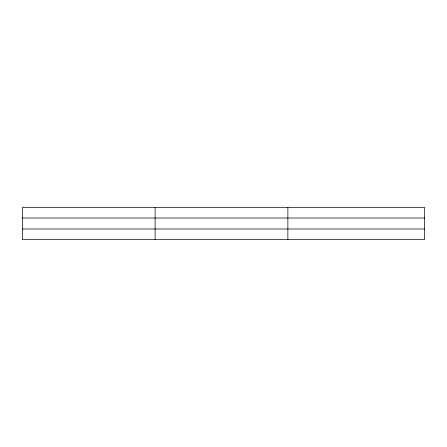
<?xml version="1.0" encoding="UTF-8"?>
<svg xmlns="http://www.w3.org/2000/svg" width="447" height="447" viewBox="0 0 447 447"><rect width="100%" height="100%" fill="white"/><g stroke="black" fill="none" stroke-linecap="round" stroke-linejoin="round"><path stroke-width="0.67" d="M155.109 207.386L155.109 239.614M287.868 207.386L287.868 239.614M424.65 228.981L424.65 239.614L22.35 239.614L22.35 207.386L424.65 207.386L424.65 228.981L22.35 228.981M22.35 218.019L424.65 218.019"/></g></svg>
